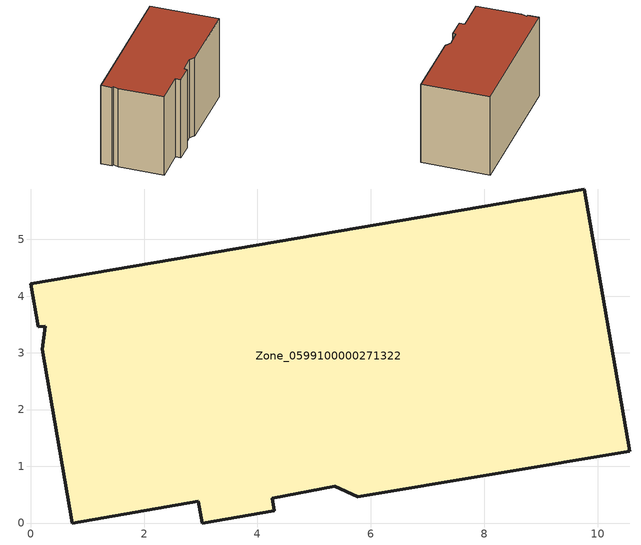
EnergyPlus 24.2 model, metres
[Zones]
Zone_0599100000271322
 floor ground (C_G): 5.77,0.46 5.36,0.65 4.26,0.44 4.3,0.21 3.03,0 2.96,0.38 0.73,0 0.2,3.06 0.26,3.47 0.13,3.46 0,4.22 9.76,5.89 10.57,1.27 z0
 wall outside (C_F): 9.76,5.89 0,4.22 0.13,3.46 0.26,3.47 0.2,3.06 0.73,0 2.96,0.38 3.03,0 4.3,0.21 4.26,0.44 5.36,0.65 5.77,0.46 10.57,1.27 9.76,5.89 z0:6
 roof outside (C_R): 0.13,3.46 0.26,3.47 0.2,3.06 0.73,0 2.96,0.38 3.03,0 4.3,0.21 4.26,0.44 5.36,0.65 5.77,0.46 10.57,1.27 9.76,5.89 0,4.22 z6
[BUILDING]
Pand.0599100000271322: North Axis=0; Terrain=City; Loads Convergence Tolerance Value=0.04; Temperature Convergence Tolerance Value=0.4; Solar Distribution=FullExterior; Maximum Number of Warmup Days=25; Minimum Number of Warmup Days=1
[Site:Location]
Rotterdam.The.Hague.AP_ZH_NLD Design_Conditions: Latitude=51.96; Longitude=4.45; Time Zone=1; Elevation=-4.5
[SITE:GROUNDTEMPERATURE:BUILDINGSURFACE]
18, 18, 18, 18, 18, 18, 18, 18, 18, 18, 18, 18
[MATERIAL] Thermal Absorptance=0.9; Solar Absorptance=0.7; Visible Absorptance=0.7
Name | Roughness | Thickness | Conductivity | Density | Specific Heat
G.TC.1946 | MediumSmooth | 0.15 | 1 | 540 | 1210
F.TC.1946 | Rough | 0.3 | 0.857143 | 1920 | 840
R.TC.1946 | MediumRough | 0.2 | 0.909091 | 1500 | 1000
[CONSTRUCTION]
C_G: G.TC.1946
C_F: F.TC.1946
C_R: R.TC.1946
[ZONE]
Zone_0599100000271322: Type=1; Multiplier=1; Ceiling Height=Autocalculate; Volume=Autocalculate; Floor Area=autocalculate; Part of Total Floor Area=Yes
[ZONEINFILTRATION:DESIGNFLOWRATE]
Infil_Zone_0599100000271322: Zone or ZoneList or Space or SpaceList=Zone_0599100000271322; Schedule=AlwaysOn; Design Flow Rate Calculation Method=Flow/Area; Flow Rate per Floor Area=0.003; Constant Term Coefficient=1; Temperature Term Coefficient=0; Velocity Term Coefficient=0; Velocity Squared Term Coefficient=0
[HVACTEMPLATE:ZONE:IDEALLOADSAIRSYSTEM]
Zone_0599100000271322: Maximum Heating Supply Air Temperature=50; Minimum Cooling Supply Air Temperature=13; Maximum Heating Supply Air Humidity Ratio=0.0156; Minimum Cooling Supply Air Humidity Ratio=0.0077; Heating Limit=NoLimit; Cooling Limit=NoLimit; Dehumidification Control Type=ConstantSensibleHeatRatio; Cooling Sensible Heat Ratio=0.7; Dehumidification Setpoint=60; Humidification Control Type=None; Humidification Setpoint=30; Outdoor Air Method=None; Outdoor Air Flow Rate per Person=0.00944; Outdoor Air Flow Rate per Zone Floor Area=0; Outdoor Air Flow Rate per Zone=0; Demand Controlled Ventilation Type=None; Outdoor Air Economizer Type=NoEconomizer; Heat Recovery Type=None; Sensible Heat Recovery Effectiveness=0.7; Latent Heat Recovery Effectiveness=0.65
[ZONECONTROL:THERMOSTAT]
ThermostatControl_Zone_0599100000271322: Zone or ZoneList=Zone_0599100000271322; Control Type Schedule=DualSetpointControlType; Control 1=Thermostat_Zone_0599100000271322; Temperature Difference Between Cutout And Setpoint=0
[THERMOSTATSETPOINT:DUALSETPOINT]
Thermostat_Zone_0599100000271322: Heating Setpoint Temperature Schedule=HeatingSetpoint_Zone_0599100000271322; Cooling Setpoint Temperature Schedule=CoolingSetpoint_Zone_0599100000271322
[SCHEDULE:COMPACT]
HeatingSetpoint_Zone_0599100000271322: Through: 12/31, For: AllDays, Until: 24:00, 21
CoolingSetpoint_Zone_0599100000271322: Through: 12/31, For: AllDays, Until: 24:00, 24
DualSetpointControlType: Through: 12/31, For: AllDays, Until: 24:00, 4
AlwaysOn: Through: 12/31, For: AllDays, Until: 24:00, 1
